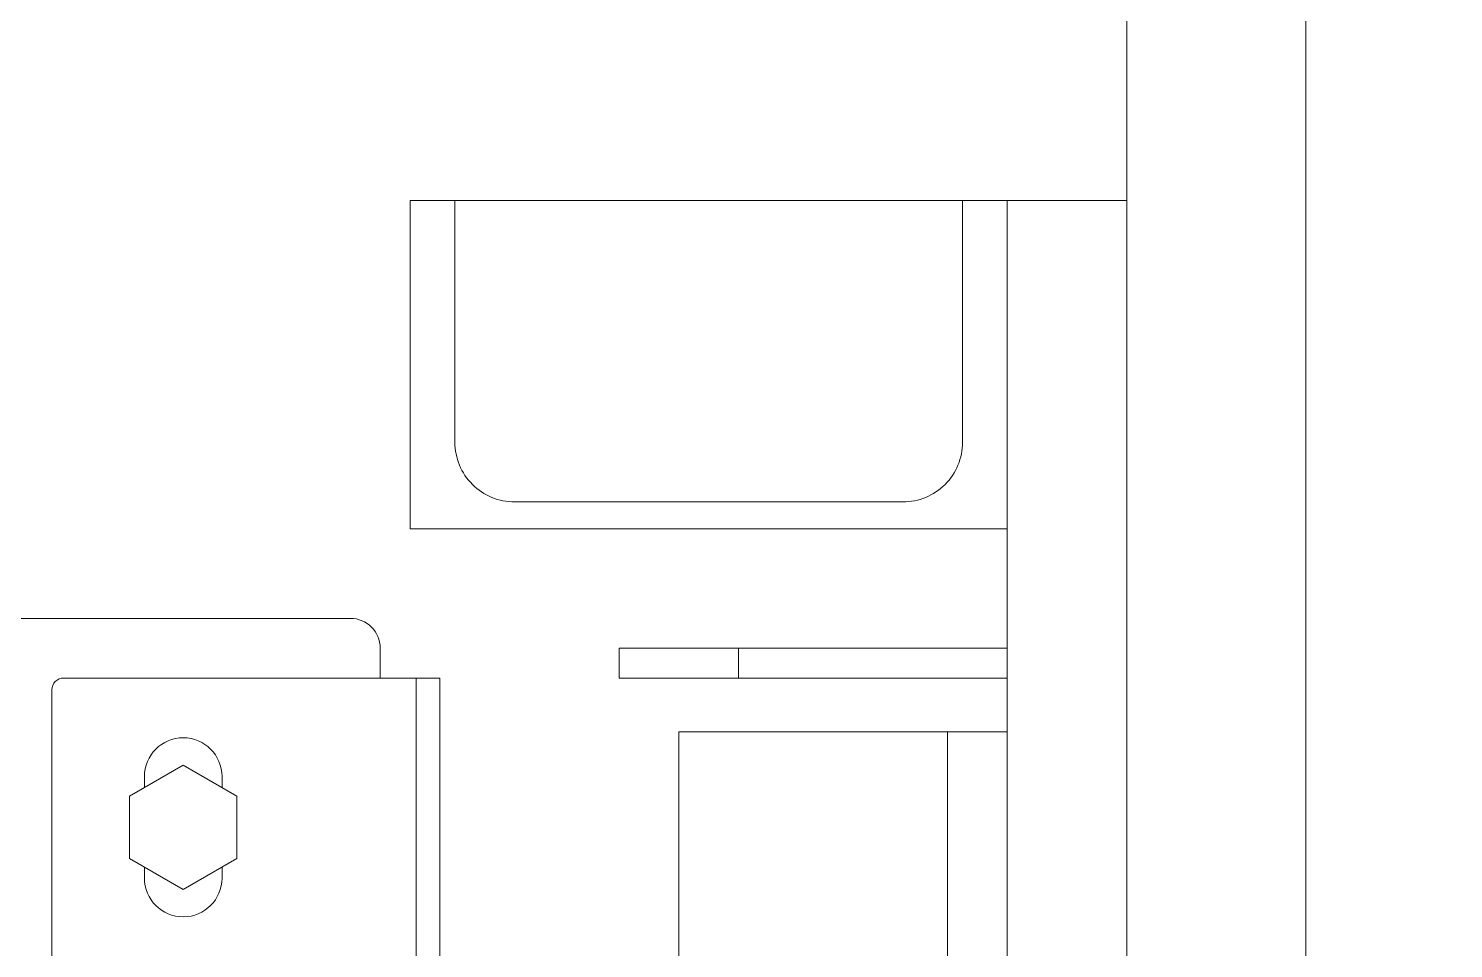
# Model space of a CAD drawing. Header units: millimetres. Extents: x -5 to 111, y -3 to 86.
# Drawn here: x 18.7811 to 19.0197, y 19.5872 to 19.7413 of the extents above; entities that cross this region are included whole.
import ezdxf

# ---------------------------------------------------------------- set-up
doc = ezdxf.new("R2010")
doc.units = ezdxf.units.MM
doc.layers.add('A1I6----E-', color=3, linetype='Continuous', lineweight=25)

# ---------------------------------------------------------------- blocks, each defined once
blk = doc.blocks.new('Gruppe-456')
at = {"layer": 'A1I6----E-', "linetype": 'Continuous', "lineweight": 9}
for p, q in [((-31.94794, -22.8311), (-31.86294, -22.8311)), ((-31.85544, -22.8311), (-31.83544, -22.8311)), ((-31.85544, -22.8861), (-31.85544, -23.1661)), ((-31.96544, -22.9011), (-32.15524, -22.9011)), ((-31.96044, -22.9111), (-31.96044, -22.9061)), ((-31.92044, -22.9111), (-31.92044, -22.9061)), ((-31.90044, -22.9061), (-31.92044, -22.9061)), ((-31.90044, -22.9111), (-31.90044, -22.9061)), ((-31.85544, -22.9061), (-31.90044, -22.9061)), ((-32.01344, -22.9111), (-31.95828, -22.9111)), ((-31.95828, -22.9111), (-31.95444, -22.9111)), ((-31.95444, -22.9111), (-31.95044, -22.9111)), ((-31.95444, -22.9131), (-31.95444, -22.9111)), ((-31.95044, -22.9111), (-31.95044, -22.9131)), ((-31.90044, -22.9111), (-31.92044, -22.9111)), ((-31.85544, -22.9111), (-31.90044, -22.9111)), ((-32.01544, -23.1391), (-32.01544, -22.9131)), ((-31.95444, -22.9131), (-31.95444, -23.1391)), ((-31.95044, -22.9131), (-31.95044, -22.9811)), ((-31.91044, -22.9201), (-31.86544, -22.9201)), ((-31.91044, -22.9601), (-31.91044, -22.9201)), ((-31.86544, -22.9201), (-31.86544, -22.99085)), ((-31.86544, -22.9201), (-31.85544, -22.9201)), ((-32.00244, -22.93091), (-31.99344, -22.92571)), ((-31.99344, -22.92571), (-31.98444, -22.93091)), ((-31.99994, -22.92946), (-31.99994, -22.9276)), ((-31.98694, -22.9276), (-31.98694, -22.92946)), ((-31.99975, -22.92935), (-31.99994, -22.92935)), ((-31.98694, -22.92935), (-31.98713, -22.92935)), ((-32.00244, -22.9413), (-32.00244, -22.93091)), ((-31.98444, -22.93091), (-31.98444, -22.9413)), ((-31.99344, -22.9465), (-32.00244, -22.9413)), ((-31.99994, -22.9446), (-31.99994, -22.94274)), ((-31.98444, -22.9413), (-31.99344, -22.9465)), ((-31.98694, -22.94274), (-31.98694, -22.9446)), ((-31.99994, -22.94285), (-31.99975, -22.94285)), ((-31.98713, -22.94285), (-31.98694, -22.94285))]:
    blk.add_line(p, q, dxfattribs=at)
at = {"layer": 'A1I6----E-', "linetype": 'Continuous', "lineweight": 9, "flags": 128}
blk.add_lwpolyline([(-31.94794, -22.8716), (-31.94794, -22.8311), (-31.95544, -22.8311), (-31.95544, -22.8861), (-31.85544, -22.8861), (-31.85544, -22.8311), (-31.86294, -22.8311), (-31.86294, -22.8716, -0.414214), (-31.87294, -22.8816), (-31.93794, -22.8816, -0.414214)], format="xyb", close=True, dxfattribs=at)
at = {"layer": 'A1I6----E-', "linetype": 'Continuous', "lineweight": 9}
for centre, radius, start, end in [((-31.96544, -22.9061), 0.005, 0, 90), ((-32.01344, -22.9131), 0.002, 90, 180), ((-31.99344, -22.9276), 0.0065, 360, 180), ((-31.99344, -22.9446), 0.0065, 180, 360)]:
    blk.add_arc(centre, radius, start, end, dxfattribs=at)
blk = doc.blocks.new('Gruppe-465')
at = {"layer": 'A1I6----E-', "linetype": 'Continuous', "lineweight": 9}
blk.add_lwpolyline([(-31.75044, -24.0636), (-31.80544, -24.0636), (-31.80544, -22.1886), (-31.75044, -22.1886), (-31.75044, -22.1286), (-31.83544, -22.1286), (-31.83544, -24.1236), (-31.75044, -24.1236)], close=True, dxfattribs=at)
blk = doc.blocks.new('Gruppe-466')
at = {"layer": 'A1I6----E-'}
for name in ['Gruppe-465', 'Gruppe-456']:
    blk.add_blockref(name, (0, 0), dxfattribs=at)

msp = doc.modelspace()

# ---------------------------------------------------------------- block references
at = {"layer": 'A1I6----E-'}
msp.add_blockref('Gruppe-466', (50.80045, 42.5436), dxfattribs=at)

doc.saveas('drawing.dxf')
